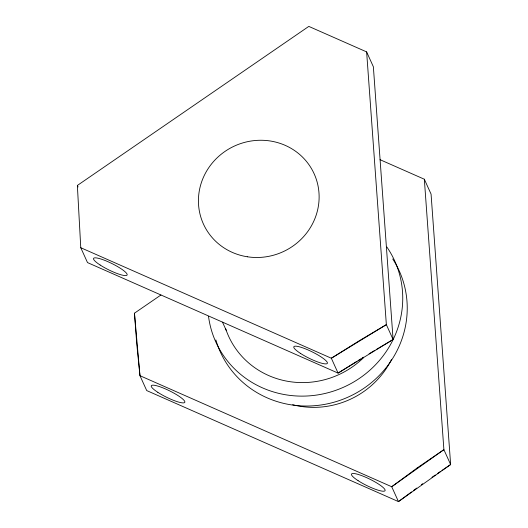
<?xml version="1.0" encoding="UTF-8"?>
<svg xmlns="http://www.w3.org/2000/svg" width="528" height="528" viewBox="0 0 528 528"><rect width="100%" height="100%" fill="white"/><g stroke="black" fill="none" stroke-linecap="round" stroke-linejoin="round"><path stroke-width="0.79" d="M411.536 491.944L398.455 501.6L146.711 390.568L139.973 375.705L136.785 344.216L134.462 313.19L160.928 295.007M413.497 490.492L416.77 488.077M421.344 484.697L422.657 483.734M77.365 185.453L308.807 26.4L366.63 51.902L373.362 66.766L393.096 339.511L338.072 373.098L87.503 262.588L80.771 247.724L77.365 185.453L78.045 186.945M431.963 477.299L435.296 475.015M437.296 473.649L440.629 471.372M441.962 470.455L450.635 464.528L431.066 194.086L424.334 179.223L380.028 159.68M356.638 361.475L338.072 373.098L331.34 358.235L80.771 247.724M358.01 360.617L360.763 358.895M362.135 358.03L363.508 357.172M369.085 353.773L374.735 350.414M376.147 349.576L393.096 339.511L386.357 324.647L366.63 51.902M222.506 322.159L226.241 330.396M134.462 313.19L139.973 375.705L391.717 486.737L398.455 501.6L450.635 464.528L443.896 449.671L424.334 179.223M391.591 359.324A84.176 80.54 -24.4 0 1 292.69 404.732M386.872 247.031A98.201 93.958 -24.4 0 1 338.857 389.189A98.201 93.958 -24.4 0 1 208.52 316.351M392.726 258.977A98.201 93.958 -24.4 0 1 348.876 396.759A98.201 93.958 -24.4 0 1 215.873 339.926M363.323 357.892A84.176 80.54 -24.4 0 1 225.713 328.878M417.226 467.907L391.717 486.737L443.896 449.671L417.226 467.907M359.522 340.586L331.34 358.235L386.357 324.647L359.522 340.586M157.826 392.324A18.704 3.538 26.3 0 0 184.747 402.422A18.704 3.538 26.3 0 0 161.555 387.341A18.704 3.538 26.3 0 0 157.826 392.324M358.076 480.652A18.704 3.538 26.3 0 0 384.998 490.75A18.704 3.538 26.3 0 0 361.805 475.662A18.704 3.538 26.3 0 0 358.076 480.652M247.269 256.766A60.793 58.166 -24.4 0 0 315.836 177.956A60.793 58.166 -24.4 0 0 213.22 161.918A60.793 58.166 -24.4 0 0 247.269 256.766M100.122 265.01A18.704 3.538 26.3 0 0 127.043 275.101A18.704 3.538 26.3 0 0 103.851 260.02A18.704 3.538 26.3 0 0 100.122 265.01M300.379 353.331A18.704 3.538 26.3 0 0 327.294 363.429A18.704 3.538 26.3 0 0 304.102 348.341A18.704 3.538 26.3 0 0 300.379 353.331"/></g></svg>
